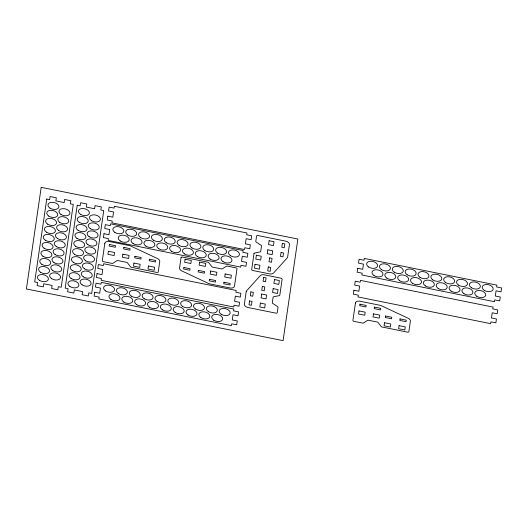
<?xml version="1.0" encoding="UTF-8"?>
<svg xmlns="http://www.w3.org/2000/svg" width="528" height="528" viewBox="0 0 528 528"><rect width="100%" height="100%" fill="white"/><g stroke="black" fill="none" stroke-linecap="round" stroke-linejoin="round"><path stroke-width="0.79" d="M41.197 187.348L26.4 288.961L283.074 340.652L297.865 239.039L41.197 187.348M46.754 199.063L34.69 281.919L37.587 282.506L37.138 285.608L43.355 286.862L43.804 283.754L52.094 285.424L51.638 288.532L57.856 289.786L58.304 286.678L61.208 287.258L73.273 204.402L70.369 203.821L70.825 200.713L64.607 199.465L64.159 202.567L55.869 200.897L56.324 197.795L50.107 196.541L49.652 199.65L46.754 199.063M77.24 205.253L65.175 288.11L68.072 288.691L67.624 291.799L73.834 293.053L74.29 289.945L82.573 291.614L82.124 294.723L88.341 295.97L88.79 292.868L91.694 293.449L103.752 210.593L100.855 210.012L101.31 206.903L95.093 205.649L94.637 208.758L86.354 207.088L86.803 203.98L80.593 202.732L80.137 205.841L77.24 205.253M97.027 273.616L96.459 277.497L101.435 278.5L101.171 280.315L233.759 307.012L234.023 305.204L238.993 306.2L239.56 302.32L234.59 301.316L235.343 296.135L240.313 297.139L240.88 293.258L235.904 292.255L236.168 290.44L103.58 263.743L103.316 265.551L98.347 264.554L97.779 268.435L102.749 269.438L101.996 274.613L97.027 273.616M94.71 292.228L94.142 296.109L99.119 297.112L98.855 298.921L231.442 325.624L231.706 323.809L236.676 324.812L237.244 320.932L232.274 319.928L233.026 314.747L237.996 315.751L238.564 311.87L233.594 310.867L233.858 309.052L101.264 282.355L101 284.163L96.03 283.166L95.462 287.047L100.439 288.05L99.68 293.225L94.71 292.228M103.983 233.699L103.415 237.587L108.392 238.59L108.128 240.398L240.715 267.102L240.979 265.287L245.949 266.29L246.517 262.403L241.547 261.406L242.299 256.225L247.269 257.228L247.837 253.341L242.867 252.344L243.131 250.529L110.537 223.826L110.273 225.641L105.303 224.638L104.735 228.525L109.712 229.522L108.953 234.703L103.983 233.699M107.811 216.157L107.25 220.037L112.22 221.041L111.956 222.856L244.543 249.553L244.807 247.744L249.784 248.741L250.345 244.86L245.375 243.857L246.127 238.682L251.104 239.679L251.665 235.798L246.695 234.795L246.959 232.98L114.365 206.283L114.101 208.091L109.131 207.095L108.563 210.976L113.54 211.979L112.787 217.16L107.811 216.157M104.828 243.296L102.3 260.647A1.267 0.785 13.3 0 0 103.435 261.677L111.883 263.373A1.267 0.785 13.3 0 0 112.966 263.241L116.84 260.733A1.267 0.785 13.3 0 1 117.922 260.594L126.535 262.33A1.267 0.785 13.3 0 1 127.519 262.885L130.462 266.759A1.267 0.785 13.3 0 0 131.446 267.313L156.882 272.435A1.267 0.785 13.3 0 0 158.242 271.913L159.753 261.492A4.231 2.614 13.3 0 0 157.502 258.568L130.779 246.048A4.231 2.614 13.3 0 0 129.268 245.553L109.349 241.547A4.231 2.614 13.3 0 0 104.828 243.296M108.365 251.249L107.917 254.305L114.134 255.552L114.576 252.496L108.365 251.249M109.349 244.49L109.124 246.015L115.342 247.269L115.559 245.738L109.349 244.49M122.866 254.166L122.417 257.222L128.634 258.476L129.076 255.42L122.866 254.166M123.849 247.408L123.625 248.939L129.842 250.186L130.066 248.662L123.849 247.408M133.94 263.063L133.492 266.112L139.709 267.366L140.151 264.31L133.94 263.063M134.924 256.304L134.699 257.829L140.917 259.083L141.134 257.552L134.924 256.304M148.441 265.98L147.992 269.036L154.209 270.29L154.658 267.234L148.441 265.98M149.424 259.222L149.2 260.753L155.417 262L155.641 260.476L149.424 259.222M181.058 257.578L179.54 268A4.231 2.614 13.3 0 0 181.797 270.923L208.514 283.444A4.231 2.614 13.3 0 0 210.025 283.939L229.951 287.945A4.231 2.614 13.3 0 0 234.465 286.196L236.993 268.844A1.267 0.785 13.3 0 0 235.864 267.815L227.416 266.119A1.267 0.785 13.3 0 0 226.327 266.257L222.46 268.759A1.267 0.785 13.3 0 1 221.377 268.897L212.758 267.161A1.267 0.785 13.3 0 1 211.774 266.607L208.837 262.733A1.267 0.785 13.3 0 0 207.854 262.178L182.411 257.057A1.267 0.785 13.3 0 0 181.058 257.578M183.883 267.491L183.658 269.016L189.875 270.27L190.093 268.739L183.883 267.491M185.084 259.202L184.642 262.258L190.859 263.512L191.301 260.456L185.084 259.202M198.383 270.409L198.158 271.94L204.376 273.187L204.593 271.663L198.383 270.409M199.591 262.126L199.142 265.181L205.359 266.429L205.801 263.38L199.591 262.126M209.458 279.305L209.233 280.83L215.45 282.084L215.668 280.553L209.458 279.305M210.659 271.016L210.217 274.072L216.434 275.326L216.876 272.27L210.659 271.016M223.958 282.223L223.733 283.754L229.951 285.001L230.175 283.477L223.958 282.223M225.166 273.94L224.717 276.995L230.934 278.243L231.376 275.187L225.166 273.94M246.193 291.694L244.378 304.141A4.231 2.614 13.3 0 0 248.147 307.56L275.906 313.15A1.267 0.785 13.3 0 0 277.259 312.629L278.032 307.349A1.267 0.785 13.3 0 0 277.57 306.59L272.771 303.428A1.267 0.785 13.3 0 1 272.316 302.676L273.095 297.29A1.267 0.785 13.3 0 1 273.748 296.756L279.16 295.654A1.267 0.785 13.3 0 0 279.814 295.119L282.124 279.226A1.267 0.785 13.3 0 0 280.995 278.197L264.323 274.844A4.231 2.614 13.3 0 0 260.245 275.695L246.629 290.789A4.231 2.614 13.3 0 0 246.193 291.694M254.008 253.579L251.691 269.471A1.267 0.785 13.3 0 0 252.826 270.501L269.491 273.854A4.231 2.614 13.3 0 0 273.577 273.002L287.192 257.908A4.231 2.614 13.3 0 0 287.628 257.004L289.443 244.556A4.231 2.614 13.3 0 0 285.674 241.138L257.915 235.547A1.267 0.785 13.3 0 0 256.555 236.069L255.79 241.355A1.267 0.785 13.3 0 0 256.245 242.108L261.043 245.269A1.267 0.785 13.3 0 1 261.505 246.022L260.72 251.407A1.267 0.785 13.3 0 1 260.073 251.942L254.654 253.044A1.267 0.785 13.3 0 0 254.008 253.579M249.559 300.92L248.992 304.801L251.44 305.296L252.008 301.409L249.559 300.92M250.879 291.859L250.312 295.739L252.76 296.234L253.321 292.347L250.879 291.859M255.031 264.284L254.463 268.165L259.354 269.148L259.921 265.267L255.031 264.284M256.351 255.222L255.783 259.103L260.674 260.086L261.241 256.205L256.351 255.222M262.33 286.433L261.769 290.314L264.211 290.809L264.779 286.928L262.33 286.433M263.65 277.372L263.083 281.252L265.531 281.747L266.099 277.86L263.65 277.372M267.802 249.797L267.234 253.678L272.125 254.668L272.692 250.78L267.802 249.797M269.122 240.735L268.554 244.616L273.445 245.599L274.012 241.718L269.122 240.735M260.377 303.098L259.809 306.979L264.7 307.963L265.261 304.082L260.377 303.098M261.697 294.037L261.129 297.917L266.02 298.901L266.581 295.02L261.697 294.037M268.29 266.95L267.722 270.838L270.164 271.326L270.732 267.445L268.29 266.95M269.61 257.888L269.042 261.776L271.484 262.264L272.052 258.383L269.61 257.888M273.148 288.611L272.58 292.492L277.471 293.482L278.038 289.595L273.148 288.611M274.468 279.55L273.9 283.43L278.791 284.414L279.352 280.533L274.468 279.55M281.061 252.463L280.493 256.351L282.942 256.846L283.503 252.958L281.061 252.463M282.381 243.401L281.813 247.289L284.255 247.777L284.823 243.896L282.381 243.401M353.905 290.261L353.338 294.142L358.314 295.145L358.05 296.954L490.637 323.657L490.901 321.849L495.871 322.846L496.439 318.965L491.469 317.962L492.221 312.781L497.191 313.784L497.759 309.903L492.789 308.9L493.053 307.085L360.459 280.388L360.195 282.196L355.225 281.2L354.658 285.08L359.627 286.084L358.875 291.258L353.905 290.261M357.746 268.303L357.179 272.191L362.155 273.194L361.891 275.002L494.479 301.706L494.743 299.891L499.712 300.894L500.28 297.007L495.31 296.01L496.063 290.829L501.032 291.832L501.6 287.945L496.63 286.948L496.894 285.133L364.3 258.43L364.036 260.245L359.066 259.241L358.499 263.129L363.475 264.125L362.716 269.306L357.746 268.303M355.45 302.986L352.922 320.331A1.267 0.785 13.3 0 0 354.05 321.361L362.505 323.063A1.267 0.785 13.3 0 0 363.587 322.925L367.455 320.417A1.267 0.785 13.3 0 1 368.544 320.285L377.157 322.014A1.267 0.785 13.3 0 1 378.14 322.568L381.077 326.449A1.267 0.785 13.3 0 0 382.061 327.004L407.504 332.125A1.267 0.785 13.3 0 0 408.857 331.597L410.375 321.182A4.231 2.614 13.3 0 0 408.118 318.252L381.401 305.738A4.231 2.614 13.3 0 0 379.889 305.243L359.971 301.231A4.231 2.614 13.3 0 0 355.45 302.986M358.981 310.933L358.538 313.988L364.749 315.242L365.198 312.187L358.981 310.933M359.964 304.174L359.746 305.705L365.957 306.953L366.181 305.428L359.964 304.174M373.481 313.856L373.039 316.912L379.256 318.16L379.698 315.104L373.481 313.856M374.471 307.098L374.246 308.623L380.464 309.877L380.681 308.345L374.471 307.098M384.556 322.747L384.113 325.802L390.331 327.056L390.773 324.001L384.556 322.747M385.539 315.988L385.321 317.519L391.532 318.767L391.756 317.242L385.539 315.988M399.062 325.67L398.614 328.726L404.831 329.974L405.273 326.918L399.062 325.67M400.046 318.912L399.821 320.437L406.039 321.691L406.256 320.159L400.046 318.912M425.37 285.912A5.603 3.458 13.3 0 0 434.306 285.041A5.603 3.458 13.3 0 0 426.914 280.124A5.603 3.458 13.3 0 0 425.37 285.912M432.848 279.959A5.603 3.458 13.3 0 0 441.784 279.081A5.603 3.458 13.3 0 0 434.392 274.171A5.603 3.458 13.3 0 0 432.848 279.959M445.691 282.546A5.603 3.458 13.3 0 0 454.628 281.668A5.603 3.458 13.3 0 0 447.236 276.751A5.603 3.458 13.3 0 0 445.691 282.546M476.751 296.261A5.603 3.458 13.3 0 0 485.681 295.39A5.603 3.458 13.3 0 0 478.289 290.473A5.603 3.458 13.3 0 0 476.751 296.261M420.004 277.372A5.603 3.458 13.3 0 0 428.934 276.5A5.603 3.458 13.3 0 0 421.549 271.583A5.603 3.458 13.3 0 0 420.004 277.372M463.907 293.674A5.603 3.458 13.3 0 0 472.837 292.802A5.603 3.458 13.3 0 0 465.445 287.885A5.603 3.458 13.3 0 0 463.907 293.674M407.161 274.784A5.603 3.458 13.3 0 0 416.09 273.913A5.603 3.458 13.3 0 0 408.705 268.996A5.603 3.458 13.3 0 0 407.161 274.784M373.996 275.57A5.603 3.458 13.3 0 0 382.925 274.692A5.603 3.458 13.3 0 0 375.533 269.775A5.603 3.458 13.3 0 0 373.996 275.57M386.839 278.157A5.603 3.458 13.3 0 0 395.769 277.279A5.603 3.458 13.3 0 0 388.377 272.362A5.603 3.458 13.3 0 0 386.839 278.157M399.683 280.744A5.603 3.458 13.3 0 0 408.613 279.866A5.603 3.458 13.3 0 0 401.221 274.949A5.603 3.458 13.3 0 0 399.683 280.744M412.526 283.325A5.603 3.458 13.3 0 0 421.456 282.454A5.603 3.458 13.3 0 0 414.071 277.537A5.603 3.458 13.3 0 0 412.526 283.325M438.214 288.499A5.603 3.458 13.3 0 0 447.15 287.628A5.603 3.458 13.3 0 0 439.758 282.711A5.603 3.458 13.3 0 0 438.214 288.499M484.229 290.308A5.603 3.458 13.3 0 0 493.159 289.43A5.603 3.458 13.3 0 0 485.767 284.513A5.603 3.458 13.3 0 0 484.229 290.308M471.385 287.72A5.603 3.458 13.3 0 0 480.315 286.843A5.603 3.458 13.3 0 0 472.923 281.926A5.603 3.458 13.3 0 0 471.385 287.72M458.542 285.133A5.603 3.458 13.3 0 0 467.471 284.255A5.603 3.458 13.3 0 0 460.079 279.338A5.603 3.458 13.3 0 0 458.542 285.133M394.317 272.197A5.603 3.458 13.3 0 0 403.247 271.326A5.603 3.458 13.3 0 0 395.855 266.409A5.603 3.458 13.3 0 0 394.317 272.197M381.473 269.61A5.603 3.458 13.3 0 0 390.403 268.739A5.603 3.458 13.3 0 0 383.011 263.822A5.603 3.458 13.3 0 0 381.473 269.61M368.63 267.023A5.603 3.458 13.3 0 0 377.56 266.152A5.603 3.458 13.3 0 0 370.168 261.235A5.603 3.458 13.3 0 0 368.63 267.023M451.064 291.086A5.603 3.458 13.3 0 0 459.994 290.215A5.603 3.458 13.3 0 0 452.602 285.298A5.603 3.458 13.3 0 0 451.064 291.086M197.3 256.483A5.603 3.458 13.3 0 0 206.23 255.611A5.603 3.458 13.3 0 0 198.838 250.694A5.603 3.458 13.3 0 0 197.3 256.483M114.86 232.419A5.603 3.458 13.3 0 0 123.796 231.548A5.603 3.458 13.3 0 0 116.404 226.631A5.603 3.458 13.3 0 0 114.86 232.419M127.71 235.006A5.603 3.458 13.3 0 0 136.64 234.135A5.603 3.458 13.3 0 0 129.248 229.218A5.603 3.458 13.3 0 0 127.71 235.006M140.554 237.593A5.603 3.458 13.3 0 0 149.483 236.722A5.603 3.458 13.3 0 0 142.091 231.805A5.603 3.458 13.3 0 0 140.554 237.593M204.778 250.529A5.603 3.458 13.3 0 0 213.708 249.652A5.603 3.458 13.3 0 0 206.316 244.735A5.603 3.458 13.3 0 0 204.778 250.529M217.622 253.117A5.603 3.458 13.3 0 0 226.552 252.239A5.603 3.458 13.3 0 0 219.16 247.322A5.603 3.458 13.3 0 0 217.622 253.117M230.465 255.704A5.603 3.458 13.3 0 0 239.395 254.826A5.603 3.458 13.3 0 0 232.003 249.909A5.603 3.458 13.3 0 0 230.465 255.704M184.45 253.895A5.603 3.458 13.3 0 0 193.387 253.024A5.603 3.458 13.3 0 0 185.995 248.107A5.603 3.458 13.3 0 0 184.45 253.895M158.763 248.728A5.603 3.458 13.3 0 0 167.693 247.85A5.603 3.458 13.3 0 0 160.307 242.933A5.603 3.458 13.3 0 0 158.763 248.728M145.919 246.14A5.603 3.458 13.3 0 0 154.849 245.263A5.603 3.458 13.3 0 0 147.457 240.346A5.603 3.458 13.3 0 0 145.919 246.14M133.076 243.553A5.603 3.458 13.3 0 0 142.006 242.675A5.603 3.458 13.3 0 0 134.614 237.758A5.603 3.458 13.3 0 0 133.076 243.553M120.232 240.966A5.603 3.458 13.3 0 0 129.162 240.088A5.603 3.458 13.3 0 0 121.77 235.171A5.603 3.458 13.3 0 0 120.232 240.966M153.397 240.181A5.603 3.458 13.3 0 0 162.327 239.309A5.603 3.458 13.3 0 0 154.935 234.392A5.603 3.458 13.3 0 0 153.397 240.181M210.144 259.07A5.603 3.458 13.3 0 0 219.074 258.199A5.603 3.458 13.3 0 0 211.682 253.282A5.603 3.458 13.3 0 0 210.144 259.07M166.241 242.768A5.603 3.458 13.3 0 0 175.171 241.897A5.603 3.458 13.3 0 0 167.785 236.98A5.603 3.458 13.3 0 0 166.241 242.768M222.988 261.657A5.603 3.458 13.3 0 0 231.917 260.786A5.603 3.458 13.3 0 0 224.525 255.869A5.603 3.458 13.3 0 0 222.988 261.657M191.928 247.942A5.603 3.458 13.3 0 0 200.864 247.064A5.603 3.458 13.3 0 0 193.472 242.154A5.603 3.458 13.3 0 0 191.928 247.942M179.084 245.355A5.603 3.458 13.3 0 0 188.014 244.484A5.603 3.458 13.3 0 0 180.629 239.567A5.603 3.458 13.3 0 0 179.084 245.355M171.607 251.308A5.603 3.458 13.3 0 0 180.536 250.437A5.603 3.458 13.3 0 0 173.151 245.52A5.603 3.458 13.3 0 0 171.607 251.308M188.027 315.005A5.603 3.458 13.3 0 0 196.957 314.134A5.603 3.458 13.3 0 0 189.565 309.217A5.603 3.458 13.3 0 0 188.027 315.005M105.587 290.948A5.603 3.458 13.3 0 0 114.523 290.07A5.603 3.458 13.3 0 0 107.131 285.153A5.603 3.458 13.3 0 0 105.587 290.948M118.437 293.528A5.603 3.458 13.3 0 0 127.367 292.657A5.603 3.458 13.3 0 0 119.975 287.74A5.603 3.458 13.3 0 0 118.437 293.528M131.281 296.116A5.603 3.458 13.3 0 0 140.21 295.244A5.603 3.458 13.3 0 0 132.818 290.327A5.603 3.458 13.3 0 0 131.281 296.116M195.505 309.052A5.603 3.458 13.3 0 0 204.435 308.18A5.603 3.458 13.3 0 0 197.043 303.263A5.603 3.458 13.3 0 0 195.505 309.052M208.349 311.639A5.603 3.458 13.3 0 0 217.279 310.761A5.603 3.458 13.3 0 0 209.887 305.851A5.603 3.458 13.3 0 0 208.349 311.639M221.192 314.226A5.603 3.458 13.3 0 0 230.122 313.348A5.603 3.458 13.3 0 0 222.73 308.431A5.603 3.458 13.3 0 0 221.192 314.226M175.177 312.424A5.603 3.458 13.3 0 0 184.114 311.546A5.603 3.458 13.3 0 0 176.722 306.629A5.603 3.458 13.3 0 0 175.177 312.424M149.49 307.25A5.603 3.458 13.3 0 0 158.42 306.372A5.603 3.458 13.3 0 0 151.034 301.455A5.603 3.458 13.3 0 0 149.49 307.25M136.646 304.663A5.603 3.458 13.3 0 0 145.576 303.785A5.603 3.458 13.3 0 0 138.184 298.868A5.603 3.458 13.3 0 0 136.646 304.663M123.803 302.075A5.603 3.458 13.3 0 0 132.733 301.198A5.603 3.458 13.3 0 0 125.341 296.287A5.603 3.458 13.3 0 0 123.803 302.075M110.959 299.488A5.603 3.458 13.3 0 0 119.889 298.617A5.603 3.458 13.3 0 0 112.497 293.7A5.603 3.458 13.3 0 0 110.959 299.488M144.124 298.703A5.603 3.458 13.3 0 0 153.054 297.832A5.603 3.458 13.3 0 0 145.662 292.915A5.603 3.458 13.3 0 0 144.124 298.703M200.871 317.592A5.603 3.458 13.3 0 0 209.801 316.721A5.603 3.458 13.3 0 0 202.409 311.804A5.603 3.458 13.3 0 0 200.871 317.592M156.968 301.29A5.603 3.458 13.3 0 0 165.898 300.419A5.603 3.458 13.3 0 0 158.512 295.502A5.603 3.458 13.3 0 0 156.968 301.29M213.715 320.179A5.603 3.458 13.3 0 0 222.644 319.308A5.603 3.458 13.3 0 0 215.252 314.391A5.603 3.458 13.3 0 0 213.715 320.179M182.655 306.464A5.603 3.458 13.3 0 0 191.591 305.593A5.603 3.458 13.3 0 0 184.199 300.676A5.603 3.458 13.3 0 0 182.655 306.464M169.811 303.877A5.603 3.458 13.3 0 0 178.741 303.006A5.603 3.458 13.3 0 0 171.356 298.089A5.603 3.458 13.3 0 0 169.811 303.877M162.334 309.837A5.603 3.458 13.3 0 0 171.263 308.959A5.603 3.458 13.3 0 0 163.878 304.042A5.603 3.458 13.3 0 0 162.334 309.837M89.113 236.689A5.603 3.458 13.3 0 0 98.043 235.811A5.603 3.458 13.3 0 0 90.651 230.901A5.603 3.458 13.3 0 0 89.113 236.689M69.914 286.526A5.603 3.458 13.3 0 0 78.844 285.648A5.603 3.458 13.3 0 0 71.452 280.738A5.603 3.458 13.3 0 0 69.914 286.526M71.082 278.5A5.603 3.458 13.3 0 0 80.012 277.622A5.603 3.458 13.3 0 0 72.626 272.705A5.603 3.458 13.3 0 0 71.082 278.5M72.25 270.475A5.603 3.458 13.3 0 0 81.18 269.597A5.603 3.458 13.3 0 0 73.795 264.68A5.603 3.458 13.3 0 0 72.25 270.475M78.091 230.34A5.603 3.458 13.3 0 0 87.028 229.462A5.603 3.458 13.3 0 0 79.636 224.545A5.603 3.458 13.3 0 0 78.091 230.34M79.259 222.314A5.603 3.458 13.3 0 0 88.196 221.437A5.603 3.458 13.3 0 0 80.804 216.52A5.603 3.458 13.3 0 0 79.259 222.314M80.434 214.282A5.603 3.458 13.3 0 0 89.364 213.411A5.603 3.458 13.3 0 0 81.972 208.494A5.603 3.458 13.3 0 0 80.434 214.282M87.945 244.715A5.603 3.458 13.3 0 0 96.875 243.844A5.603 3.458 13.3 0 0 89.483 238.927A5.603 3.458 13.3 0 0 87.945 244.715M85.609 260.766A5.603 3.458 13.3 0 0 94.538 259.895A5.603 3.458 13.3 0 0 87.146 254.978A5.603 3.458 13.3 0 0 85.609 260.766M84.434 268.792A5.603 3.458 13.3 0 0 93.37 267.92A5.603 3.458 13.3 0 0 85.978 263.003A5.603 3.458 13.3 0 0 84.434 268.792M83.266 276.824A5.603 3.458 13.3 0 0 92.202 275.946A5.603 3.458 13.3 0 0 84.81 271.029A5.603 3.458 13.3 0 0 83.266 276.824M82.097 284.849A5.603 3.458 13.3 0 0 91.034 283.972A5.603 3.458 13.3 0 0 83.642 279.055A5.603 3.458 13.3 0 0 82.097 284.849M73.418 262.442A5.603 3.458 13.3 0 0 82.348 261.571A5.603 3.458 13.3 0 0 74.963 256.654A5.603 3.458 13.3 0 0 73.418 262.442M90.281 228.664A5.603 3.458 13.3 0 0 99.211 227.786A5.603 3.458 13.3 0 0 91.819 222.869A5.603 3.458 13.3 0 0 90.281 228.664M74.587 254.417A5.603 3.458 13.3 0 0 83.516 253.546A5.603 3.458 13.3 0 0 76.131 248.629A5.603 3.458 13.3 0 0 74.587 254.417M91.45 220.638A5.603 3.458 13.3 0 0 100.379 219.76A5.603 3.458 13.3 0 0 92.987 214.843A5.603 3.458 13.3 0 0 91.45 220.638M76.923 238.366A5.603 3.458 13.3 0 0 85.859 237.494A5.603 3.458 13.3 0 0 78.467 232.577A5.603 3.458 13.3 0 0 76.923 238.366M75.755 246.391A5.603 3.458 13.3 0 0 84.691 245.52A5.603 3.458 13.3 0 0 77.299 240.603A5.603 3.458 13.3 0 0 75.755 246.391M86.777 252.74A5.603 3.458 13.3 0 0 95.707 251.869A5.603 3.458 13.3 0 0 88.315 246.952A5.603 3.458 13.3 0 0 86.777 252.74M56.291 246.55A5.603 3.458 13.3 0 0 65.221 245.678A5.603 3.458 13.3 0 0 57.829 240.761A5.603 3.458 13.3 0 0 56.291 246.55M45.276 240.2A5.603 3.458 13.3 0 0 54.206 239.329A5.603 3.458 13.3 0 0 46.814 234.412A5.603 3.458 13.3 0 0 45.276 240.2M46.444 232.175A5.603 3.458 13.3 0 0 55.374 231.304A5.603 3.458 13.3 0 0 47.982 226.387A5.603 3.458 13.3 0 0 46.444 232.175M60.964 214.447A5.603 3.458 13.3 0 0 69.894 213.569A5.603 3.458 13.3 0 0 62.509 208.652A5.603 3.458 13.3 0 0 60.964 214.447M44.108 248.226A5.603 3.458 13.3 0 0 53.038 247.355A5.603 3.458 13.3 0 0 45.646 242.438A5.603 3.458 13.3 0 0 44.108 248.226M59.796 222.473A5.603 3.458 13.3 0 0 68.726 221.602A5.603 3.458 13.3 0 0 61.34 216.685A5.603 3.458 13.3 0 0 59.796 222.473M42.933 256.258A5.603 3.458 13.3 0 0 51.869 255.38A5.603 3.458 13.3 0 0 44.477 250.463A5.603 3.458 13.3 0 0 42.933 256.258M51.619 278.659A5.603 3.458 13.3 0 0 60.548 277.787A5.603 3.458 13.3 0 0 53.156 272.87A5.603 3.458 13.3 0 0 51.619 278.659M52.787 270.633A5.603 3.458 13.3 0 0 61.717 269.755A5.603 3.458 13.3 0 0 54.325 264.845A5.603 3.458 13.3 0 0 52.787 270.633M53.955 262.607A5.603 3.458 13.3 0 0 62.885 261.73A5.603 3.458 13.3 0 0 55.493 256.813A5.603 3.458 13.3 0 0 53.955 262.607M55.123 254.582A5.603 3.458 13.3 0 0 64.053 253.704A5.603 3.458 13.3 0 0 56.661 248.787A5.603 3.458 13.3 0 0 55.123 254.582M57.46 238.524A5.603 3.458 13.3 0 0 66.389 237.653A5.603 3.458 13.3 0 0 58.997 232.736A5.603 3.458 13.3 0 0 57.46 238.524M49.949 208.098A5.603 3.458 13.3 0 0 58.879 207.22A5.603 3.458 13.3 0 0 51.487 202.303A5.603 3.458 13.3 0 0 49.949 208.098M48.781 216.124A5.603 3.458 13.3 0 0 57.71 215.246A5.603 3.458 13.3 0 0 50.318 210.335A5.603 3.458 13.3 0 0 48.781 216.124M47.612 224.149A5.603 3.458 13.3 0 0 56.542 223.278A5.603 3.458 13.3 0 0 49.15 218.361A5.603 3.458 13.3 0 0 47.612 224.149M41.765 264.284A5.603 3.458 13.3 0 0 50.701 263.406A5.603 3.458 13.3 0 0 43.309 258.489A5.603 3.458 13.3 0 0 41.765 264.284M40.597 272.309A5.603 3.458 13.3 0 0 49.533 271.438A5.603 3.458 13.3 0 0 42.141 266.521A5.603 3.458 13.3 0 0 40.597 272.309M39.428 280.335A5.603 3.458 13.3 0 0 48.358 279.464A5.603 3.458 13.3 0 0 40.973 274.547A5.603 3.458 13.3 0 0 39.428 280.335M58.628 230.498A5.603 3.458 13.3 0 0 67.558 229.627A5.603 3.458 13.3 0 0 60.172 224.71A5.603 3.458 13.3 0 0 58.628 230.498"/></g></svg>
